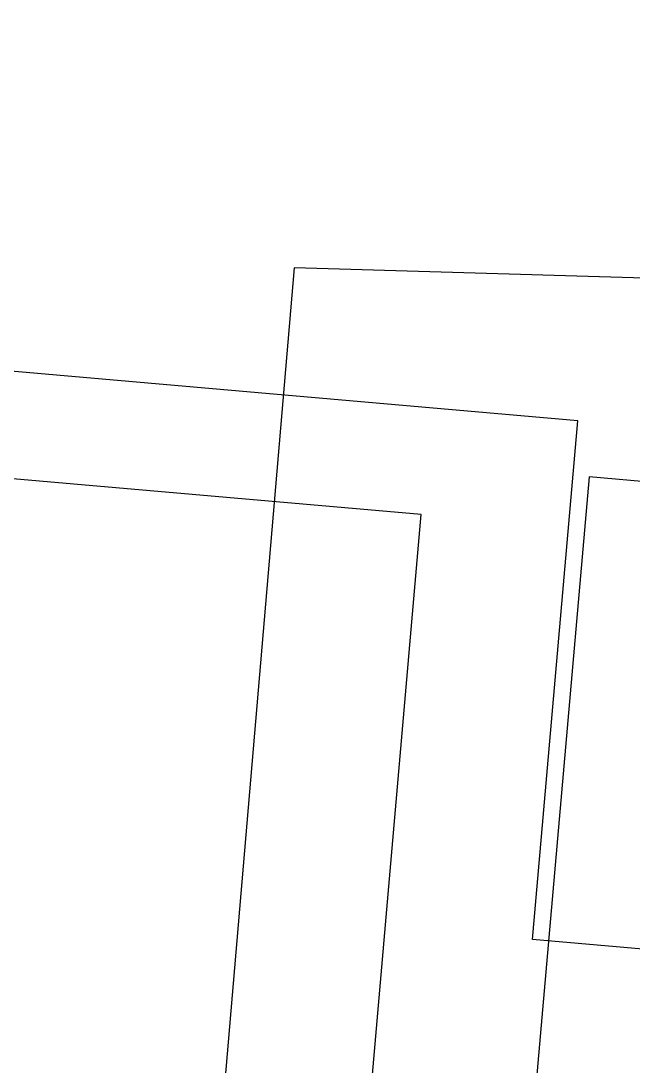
# Model space of a CAD drawing. Header units: inches. Extents: x 191440 to 383551, y 141411 to 284946.
# Drawn here: x 191669.84 to 191672.98, y 141515.6 to 141520.95 of the extents above; entities that cross this region are included whole.
import ezdxf

# ---------------------------------------------------------------- set-up
doc = ezdxf.new("R2010")
doc.units = ezdxf.units.IN
doc.header["$MEASUREMENT"] = 0
doc.layers.add('HOME', color=8, linetype='Continuous')
doc.layers.add('Sanitary', color=6, linetype='Continuous')
doc.styles.add('ROMANS', font='romans', dxfattribs={"height": 1})
doc.dimstyles.new('osama', dxfattribs={"dimtxt": 50, "dimasz": 45, "dimexe": 0.18, "dimexo": 0.0625, "dimgap": 0.2, "dimtad": 0, "dimdec": 0, "dimzin": 0, "dimdsep": 46, "dimtxsty": 'ROMANS', "dimcen": 0, "dimse1": 1, "dimse2": 1, "dimclrd": 3, "dimclre": 3, "dimclrt": 5, "dimadec": 0, "dimazin": 0, "dimtfac": 0.6, "dimtdec": 0, "dimtmove": 2, "dimatfit": 3, "dimfxl": 1, "dimtolj": 1, "dimtzin": 0, "dimarcsym": 0})

msp = doc.modelspace()

# ---------------------------------------------------------------- linework, layer by layer
at = {"color": 6}
for p, q in [((191671.89317, 141518.42235), (191652.19561, 141520.14566)), ((191671.40799, 141512.87674), (191671.89317, 141518.42235))]:
    msp.add_line(p, q, dxfattribs=at)
for p, q in [((191672.75274, 141518.61569), (191672.03942, 141510.46231)), ((191676.78058, 141518.2633), (191672.75274, 141518.61569))]:
    msp.add_line(p, q)
msp.add_lwpolyline([(191675.62045, 141515.97042), (191672.46313, 141516.24664), (191672.69555, 141518.90315), (191652.33932, 141520.68409)], dxfattribs=at)
at = {"layer": 'HOME', "elevation": 678.405, "flags": 128}
msp.add_lwpolyline([(191689.90224, 141519.13642), (191671.24234, 141519.68666), (191670.22913, 141507.81046), (191681.16461, 141507.71204)], dxfattribs=at)

# ---------------------------------------------------------------- leaders
at = {"layer": 'Sanitary', "ltscale": 0.5}
for points in [[(191657.66913, 141520.21779), (191658.11744, 141520.51917), (191658.57954, 141520.46732)], [(191653.4749, 141520.58474), (191653.79451, 141519.51639), (191654.25774, 141519.47586)]]:
    msp.add_leader(points, dimstyle='osama', override={"dimasz": 100, "dimgap": 0.09}, dxfattribs=at)

doc.saveas('drawing.dxf')
